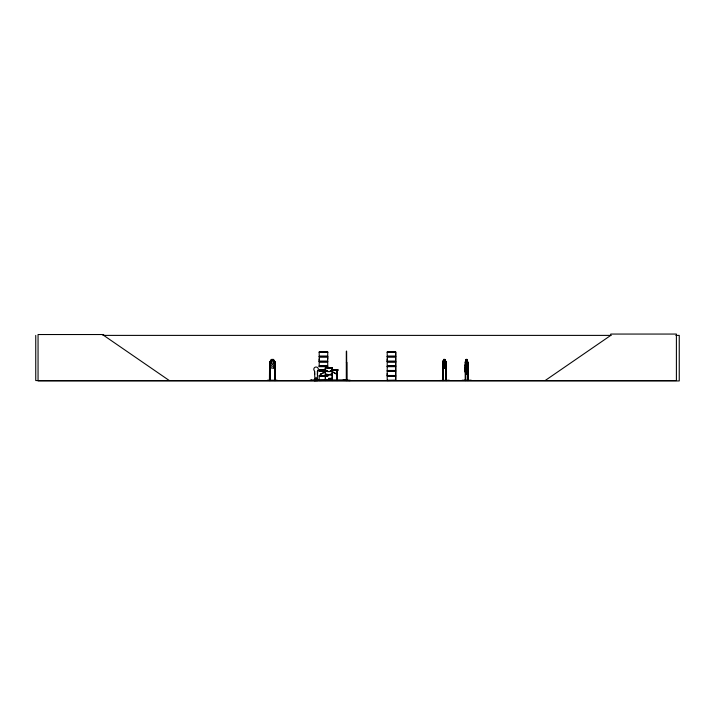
<?xml version="1.0" encoding="UTF-8"?>
<svg xmlns="http://www.w3.org/2000/svg" width="715" height="715" viewBox="0 0 715 715"><rect width="100%" height="100%" fill="white"/><g stroke="black" fill="none" stroke-linecap="round" stroke-linejoin="round"><path stroke-width="1.07" d="M319.203 361.164L319.203 356.982L327.729 356.982L327.72 361.164L319.203 361.164L319.212 359.073M327.72 359.073L327.72 356.982M387.208 375.5L387.208 371.308L395.735 371.308L395.735 375.5L387.208 375.5L387.217 373.409M387.208 361.164L387.208 356.982L395.735 356.982L395.735 361.164L387.208 361.164L387.217 359.073M395.726 371.308L395.726 375.5M395.726 356.982L395.726 361.164M343.182 380.469L350.153 380.559L343.182 380.192M350.153 380.21L343.057 380.21M465.456 362.192L465.528 380.559M466.502 371.103L466.806 368.708L466.386 366.849L465.733 368.699L466.234 366.446L465.787 364.23L466.395 366L467.02 364.266L466.546 366.429L466.975 368.493M466.913 370.987C469.263 369.548 465.93 361.093 468.137 362.344L468.146 380.559M443.05 380.559L442.951 362.121M445.811 380.559L445.838 362.121M270.225 362.192L270.064 380.559M274.81 362.192L274.667 380.559M316.334 378.28L315.807 378.423L316.334 378.557M466.663 359.877C467.959 365.857 465.09 365.874 466.368 359.877L466.734 359.877M465.626 364.507L466.225 366.223L466.207 371.103M443.765 362.344L444.596 359.877M465.626 365.231L466.073 362.389M465.465 368.708L465.912 365.874M462.185 380.219L471.212 380.219M444.927 359.502L445.517 364.507L444.739 366.223L443.961 366.223L443.175 364.507L443.756 359.502L444.998 359.502L446.106 362.344L446.017 380.559M439.805 380.505L449.252 380.219M272.12 359.877L271.521 363.613L272.746 364.73L273.38 362.344L272.746 359.877L272.084 359.877M467.047 359.422L466.055 359.422L465.179 362.344L465.25 368.77M466.126 359.422L465.25 362.344L465.715 362.344M466.975 370.987L465.992 370.987L465.081 368.1L465.081 365.204L466.055 362.317M465.966 374.463L465.018 371.55L464.982 368.681L465.966 365.794M465.081 371.55L465.054 368.681L465.974 365.874M466.967 368.019L467.86 365.177L466.913 362.317M466.975 368.091L467.932 365.177M465.894 374.463L466.886 374.463L467.798 371.577L466.886 365.794L465.894 365.794M466.886 374.463L467.771 371.55M271.512 359.502L270.574 364.507L271.825 366.223L273.067 366.223L274.301 364.507L273.371 359.502L271.468 359.502L269.609 362.344L269.43 380.559M270.216 362.273L269.492 362.344M267.553 380.219L277.116 380.219M444.936 363.613L444.533 364.73L443.765 363.613M319.176 366.053L327.729 366.268M327.729 380.38L319.167 380.532M446.169 380.559L446.205 362.317L444.953 359.422L443.738 359.422L442.549 362.317L443.22 362.344M443.8 359.422C442.156 362.174 442.031 365.383 443.818 368.019M443.738 359.422L443.738 368.091L445.016 368.091L446.106 365.177M335.353 373.543L337.409 374.285L330.348 370.879M335.469 373.605L330.866 370.826M273.336 368.019L275.302 365.204L275.257 362.317L273.407 359.422L271.441 359.422L269.546 362.317L269.698 380.559L269.725 379.897M275.302 365.204L273.362 368.091L271.441 368.091L269.644 365.177M319.131 380.434L319.212 376.34L327.729 376.34M317.987 380.541L314.01 380.55M314.412 380.559L315.378 380.55L314.761 380.201M314.877 380.55L315.521 380.541L314.609 380.559M315.083 380.55L314.207 380.55M315.324 380.523L314.761 380.443L316.915 380.541M316.557 380.541L317.603 380.264L317.54 379.075L317.692 380.264M317.8 380.264L317.031 380.559M387.208 380.38L387.217 376.34L395.735 376.34L395.735 380.38L387.19 380.55M545.134 380.559L610.771 335.389L610.771 334.057L676.399 334.057L676.399 380.559L35.75 380.559L35.75 335.389M326.719 370.826L322.116 373.605M327.247 370.879L320.177 374.285L322.286 373.516M317.174 380.443L316.727 380.559L317.424 380.55L317.04 380.201M332.073 371.21L331.233 371.389A5.657 2.601 0 0 1 326.353 371.389L325.522 371.21M102.853 335.389L611.111 335.389M675.898 335.389L679.25 335.389L679.25 380.943L38.056 380.943L38.056 334.531L103.693 334.531L103.693 335.389L169.321 380.559M319.194 351.932L327.729 351.932M387.199 351.932L395.744 351.932M327.729 352.093L319.194 352.084L319.212 356.142L327.729 356.142L327.729 352.102M319.212 352.352L327.72 352.352M387.217 352.352L395.726 352.352L395.726 356.142L387.208 356.142L387.208 352.102L395.744 352.084L395.735 356.142M319.14 356.428L327.783 356.428M387.146 356.428L395.797 356.428M319.14 356.687L327.783 356.687M387.146 356.687L395.797 356.687M319.14 361.459L327.783 361.459M387.146 361.459L395.797 361.459M319.14 361.719L327.783 361.719M387.146 361.719L395.797 361.719M395.735 362.013L387.208 362.013L387.208 366.044L395.726 365.937L395.735 362.013L395.726 365.937M442.871 362.085L442.951 380.559M445.758 362.085L446.366 362.344L446.366 380.559M465.992 362.317L466.975 362.317M346.355 362.344L346.864 362.344L346.855 380.559L346.891 379.897L310.283 379.996L310.283 380.559M466.001 362.389L466.967 362.389L467.404 365.231L466.824 369.119L466.225 369.119L465.626 367.403L465.626 362.344L466.073 359.502L467.038 359.502L467.404 364.507L466.824 366.223L466.207 366.241M465.081 365.204L466.055 368.091L467.047 368.091M319.212 365.937L327.72 365.937L327.729 362.013L319.203 362.013L319.203 366.044L327.729 366.053M395.744 366.053L387.128 366.16L395.744 366.268M319.194 366.438L327.729 366.42M319.212 366.679L327.72 366.679M387.217 366.679L395.726 366.679L395.726 370.468L387.208 370.468L387.208 366.438L395.744 366.438L395.735 370.468M325.379 367.787L325.236 380.559M332.216 367.787L332.35 380.559M325.236 367.921L327.068 368.028A10.082 4.639 0 0 0 330.518 368.028L332.35 367.921M465.179 368.073L466.055 370.987M325.236 368.672L325.522 380.559M467.699 368.708L466.815 365.794M332.35 368.931L332.073 380.559M325.754 369.646L319.685 369.646L319.685 370.406M331.832 369.646L337.909 369.646L337.909 370.406L331.966 370.406M319.685 369.905L325.629 369.905M331.966 369.905L337.909 369.905M319.685 370.156L325.629 370.156M331.966 370.156L337.909 370.156M319.203 370.468L325.629 370.406M319.14 370.763L327.202 370.763M387.146 370.763L395.797 370.763M466.001 370.915L466.967 370.915M319.14 371.022L327.202 371.022M387.146 371.022L395.797 371.022M319.203 371.308L327.157 371.308M325.522 374.159L325.62 374.159A17.893 17.893 0 0 0 327.202 374.32M331.975 374.159L332.073 374.159A17.893 17.893 0 0 1 330.393 374.32M325.522 374.267L325.62 374.267A17.893 17.893 0 0 0 331.975 374.204L332.073 374.267M325.522 374.58L325.62 374.58A17.893 17.893 0 0 0 327.202 374.794M331.975 374.58L332.073 374.58A17.893 17.893 0 0 1 330.92 374.74M337.194 374.58L337.194 375.152M325.522 374.812L325.62 374.812A17.893 17.893 0 0 0 331.975 374.812L332.073 374.812M319.203 375.5L327.729 375.5M319.14 375.786L327.783 375.786M387.146 375.786L395.797 375.786M319.14 376.045L327.783 376.045M387.146 376.045L395.797 376.045M328.793 378.333L332.073 378.333M328.793 378.619L332.073 378.619M328.793 378.709L332.073 378.709M269.43 379.897L270.199 379.897L270.199 380.559M274.48 379.897L275.239 379.897L275.239 380.559M442.639 379.897L443.407 380.219M445.794 379.897L446.428 379.897L446.392 380.559M465.197 379.897L465.742 380.559L465.715 370.915M468.2 379.897L467.646 380.559L467.673 373.06M315.449 380.076L316.459 380.076M319.212 380.264L327.72 380.264M387.217 380.264L395.726 380.264L395.726 376.34M273.362 359.422L275.302 362.317L274.542 362.344L274.614 380.559M442.585 365.177L443.8 368.091M465.465 370.879L466.064 372.595L466.654 372.595L467.244 370.879L466.806 365.874M466.975 359.422L467.959 362.317L467.869 380.559M466.967 368.618L466.502 366.241M444.533 359.877L444.936 362.344M467.985 379.897L467.985 380.559M465.438 379.897L465.402 380.559M465.25 370.915L465.224 380.559M444.953 359.422L444.953 368.091M443.22 365.553L443.237 380.559M442.692 362.344L442.692 380.559M346.623 351.271L346.721 380.559M346.48 351.271L346.48 380.559M346.355 351.271L346.355 380.559M337.292 370.406L337.292 380.559M336.819 370.406L336.819 380.559M332.216 368.672L332.073 367.662A9.697 4.46 0 0 1 325.522 367.662L325.379 368.672M328.793 378.351L328.793 378.977M325.62 373.918L325.62 374.866M317.523 379.075L317.523 380.023M317.165 379.567L317.085 380.362M316.62 380.023L316.62 378.029L315.574 378.029L315.574 380.023M314.895 379.567L314.886 380.362M314.636 380.023L314.636 379.075L314.225 380.023M311.615 379.996L311.615 380.559M275.195 362.344L275.159 380.559M275.052 362.344L274.971 380.559M270.002 362.344L269.921 380.559M332.073 370.951A5.273 2.431 0 0 1 325.522 370.951M317.103 371.872A1.519 1.519 0 0 1 317.103 374.017M314.949 374.017A1.519 1.519 0 0 1 314.949 371.872M317.692 370.906L317.219 379.683L314.949 379.683L314.475 370.906A2.279 2.279 0 0 1 314.475 367.68A2.279 2.279 0 0 1 317.692 367.68A2.279 2.279 0 0 1 317.692 370.906M466.368 362.764C465.09 368.761 467.959 368.752 466.663 362.764L466.296 362.764M320.678 374.58L320.392 375.152L320.678 374.58"/></g></svg>
